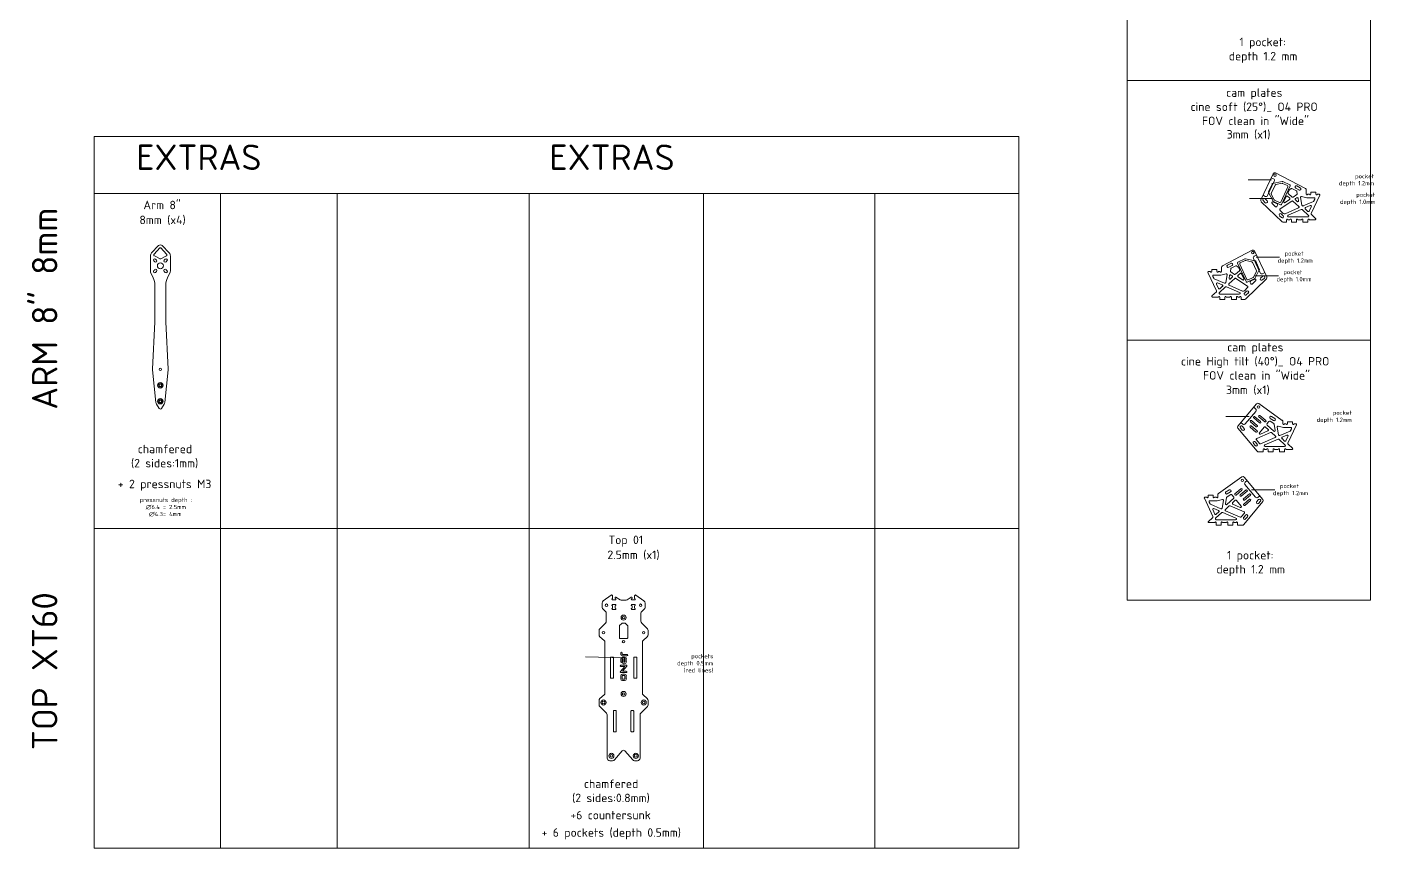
# Model space of a CAD drawing. Header units: millimetres. Extents: x -432 to 1510, y -1467 to 566.
# Drawn here: x -79 to 1510, y -1467 to -499 of the extents above; entities that cross this region are included whole.
import ezdxf

# ---------------------------------------------------------------- set-up
doc = ezdxf.new("R2010")
doc.units = ezdxf.units.MM
doc.linetypes.add('JIS_09_08', pattern=[10.75, 8, -0.55, 0.55, -0.55, 0.55, -0.55])
doc.layers.get('0').update_dxf_attribs({"lineweight": 5})
for name, color, linetype, lineweight in [('Calque1', 150, 'Continuous', 5), ('Calque1_chamfered', 40, 'Continuous', 5), ('Calque1_countersunk', 90, 'Continuous', 5), ('Calque1_pocket', 10, 'Continuous', 5), ('Calque2', 251, 'Continuous', 5), ('pocket', 1, 'Continuous', 5)]:
    doc.layers.add(name, color=color, linetype=linetype, lineweight=lineweight)
doc.styles.get("Standard").update_dxf_attribs({"font": 'arial.ttf'})

msp = doc.modelspace()

# ---------------------------------------------------------------- linework, layer by layer
msp.add_line((625.4, -1243.3), (578.9, -1242.2))
at = {"layer": 'Calque1'}
for p, q in [((1375.3, -703.1), (1389.7, -672.4)), ((1427.7, -689.9), (1392.4, -671.5)), ((1387.6, -695.8), (1392.2, -685.8)), ((1387.6, -696.7), (1391.1, -703.3)), ((1392.9, -685.2), (1400.2, -683.7)), ((1398.7, -705.9), (1407.2, -687.8)), ((1400.8, -683.8), (1406.7, -686.5)), ((1402.4, -705.2), (1405.1, -699.3)), ((1409.3, -701.3), (1406.7, -699)), ((1407.3, -694.5), (1408.6, -691.8)), ((1412.2, -699.9), (1407.6, -695.7)), ((1408.9, -691.4), (1410.9, -690)), ((1417.2, -692.7), (1411.9, -690)), ((1413.4, -700), (1417.8, -697)), ((1420.2, -691.6), (1416.3, -689.6)), ((1421.6, -688.9), (1417.7, -686.9)), ((1418.2, -696), (1417.8, -693.5)), ((1428.8, -696.7), (1428.8, -691.6)), ((1430.4, -696.7), (1432.6, -696.7)), ((1434.2, -696.7), (1434.2, -694.7)), ((1434.6, -719.4), (1444.7, -697.8)), ((1434.7, -694.2), (1439.7, -694.2)), ((1440.2, -696.7), (1440.2, -694.7)), ((1441.8, -696.7), (1443.9, -696.7)), ((1375.8, -705.4), (1400.5, -729.1)), ((1378.1, -704.2), (1380.5, -706.6)), ((1380.2, -702.1), (1382.6, -704.4)), ((1388.4, -707.4), (1392.5, -711.3)), ((1389.5, -705.7), (1394.4, -708)), ((1391.5, -703.7), (1397.4, -706.4)), ((1394.1, -711), (1394.9, -709.4)), ((1398, -714), (1411.8, -704.7)), ((1403.8, -706.5), (1409.2, -702.9)), ((1419.7, -712.7), (1403.9, -719.6)), ((1422.9, -714.6), (1407.4, -721.4)), ((1420, -711.1), (1413.1, -704.8)), ((1418.1, -705.3), (1416, -703.4)), ((1416.1, -701.8), (1417.6, -700.8)), ((1419.7, -704.4), (1419.2, -701.4)), ((1423.7, -709.6), (1422.1, -700.6)), ((1429.5, -700.9), (1423.3, -699.4)), ((1431.4, -721.5), (1424, -714.8)), ((1437.4, -705), (1425.1, -710.4)), ((1430.7, -716.9), (1427.7, -714.1)), ((1433.4, -710), (1427.9, -712.4)), ((1429.8, -700.9), (1438, -700.9)), ((1432.3, -716.5), (1434.7, -711.4)), ((1437.9, -704.5), (1438.9, -702.3)), ((1397.1, -721.9), (1399.5, -724.2)), ((1397.9, -715.6), (1401.7, -719.2)), ((1399.2, -719.7), (1401.6, -722)), ((1401.9, -729.7), (1405, -729.7)), ((1405.5, -729.2), (1405.5, -726.7)), ((1407.1, -726.7), (1409.6, -726.7)), ((1430.7, -723.3), (1407.8, -723.3)), ((1411.2, -729.2), (1411.2, -726.7)), ((1411.7, -729.7), (1416.6, -729.7)), ((1417.1, -729.2), (1417.1, -726.7)), ((1418.7, -726.7), (1423.2, -726.7)), ((1424.8, -729.2), (1424.8, -726.7)), ((1425.3, -729.7), (1430.2, -729.7)), ((1430.7, -729.2), (1430.7, -726.7)), ((1432.3, -726.7), (1439.4, -726.7)), ((1440.1, -725.5), (1434.8, -720.6)), ((77.2, -760), (70.5, -767.1)), ((78.6, -760), (85.3, -767.1)), ((1329.9, -781), (1365.2, -762.6)), ((71.2, -776.4), (70.1, -775.3)), ((70.2, -767.8), (70.2, -768.3)), ((70.8, -769.2), (77.5, -772.6)), ((73.3, -774.2), (72.3, -773.2)), ((85, -769.2), (78.4, -772.6)), ((82.5, -774.2), (83.6, -773.2)), ((84.6, -776.4), (85.7, -775.3)), ((85.6, -767.8), (85.6, -768.3)), ((1336, -780.1), (1339.9, -778.1)), ((1356.8, -774.9), (1350.9, -777.6)), ((1364.7, -776.4), (1357.4, -774.8)), ((1370, -786.9), (1365.4, -776.9)), ((1382.3, -794.2), (1367.9, -763.5)), ((71.2, -785.6), (70.1, -786.6)), ((73.3, -787.7), (72.3, -788.7)), ((82.5, -787.7), (83.6, -788.7)), ((84.6, -785.6), (85.7, -786.6)), ((1323, -810.6), (1312.9, -789)), ((1315.8, -787.8), (1313.7, -787.8)), ((1317.4, -787.8), (1317.4, -785.8)), ((1322.9, -785.3), (1317.9, -785.3)), ((1319.7, -795.7), (1318.7, -793.5)), ((1327.8, -792.1), (1319.6, -792.1)), ((1323.4, -787.8), (1323.4, -785.8)), ((1327.2, -787.8), (1325, -787.8)), ((1328.1, -792), (1334.3, -790.6)), ((1328.8, -787.8), (1328.8, -782.8)), ((1333.9, -800.8), (1335.5, -791.7)), ((1337.4, -782.7), (1341.3, -780.7)), ((1337.9, -795.5), (1338.4, -792.5)), ((1339.4, -787.2), (1339.8, -784.6)), ((1339.5, -796.4), (1341.6, -794.5)), ((1344.2, -791.1), (1339.8, -788.2)), ((1341.5, -792.9), (1339.9, -791.9)), ((1340.4, -783.9), (1345.7, -781.1)), ((1345.4, -791), (1350, -786.8)), ((1348.7, -782.6), (1346.7, -781.2)), ((1348.3, -792.4), (1350.9, -790.1)), ((1353.8, -797.6), (1348.4, -794)), ((1350.3, -785.7), (1349, -783)), ((1358.9, -797.1), (1350.4, -779)), ((1355.2, -796.3), (1352.5, -790.4)), ((1370, -787.8), (1366.5, -794.4)), ((1377.4, -793.2), (1375, -795.5)), ((1320.2, -796.2), (1332.5, -801.5)), ((1325.3, -807.7), (1322.9, -802.5)), ((1324.2, -801.2), (1329.7, -803.6)), ((1326.2, -812.7), (1333.6, -805.9)), ((1326.9, -808), (1329.9, -805.2)), ((1334.7, -805.7), (1350.2, -812.5)), ((1337.6, -802.2), (1344.5, -795.9)), ((1337.9, -803.9), (1353.7, -810.8)), ((1359.6, -805.1), (1345.8, -795.8)), ((1359.7, -806.7), (1355.9, -810.4)), ((1381.8, -796.5), (1357.1, -820.3)), ((1366.1, -794.8), (1360.2, -797.6)), ((1363.5, -802.2), (1362.7, -800.5)), ((1368.1, -796.9), (1363.2, -799.2)), ((1369.2, -798.5), (1365.1, -802.5)), ((1379.5, -795.4), (1377.1, -797.7)), ((1317.5, -816.6), (1322.8, -811.7)), ((1325.3, -817.8), (1318.2, -817.8)), ((1326.9, -814.4), (1349.8, -814.4)), ((1326.9, -820.3), (1326.9, -817.8)), ((1332.3, -820.8), (1327.4, -820.8)), ((1332.8, -820.3), (1332.8, -817.8)), ((1338.9, -817.8), (1334.4, -817.8)), ((1340.5, -820.3), (1340.5, -817.8)), ((1345.9, -820.8), (1341, -820.8)), ((1346.4, -820.3), (1346.4, -817.8)), ((1350.4, -817.8), (1348, -817.8)), ((1352, -820.3), (1352, -817.8)), ((1355.7, -820.8), (1352.5, -820.8)), ((1358.4, -810.8), (1356, -813.2)), ((1360.5, -813), (1358.1, -815.3)), ((1348.2, -969.9), (1370.3, -943.7)), ((1400.5, -963.2), (1373, -943.3)), ((1362.9, -965), (1369.8, -970.8)), ((1364.2, -963.5), (1371.1, -969.2)), ((1366.8, -960.4), (1373.7, -966.2)), ((1368.1, -958.9), (1374.9, -964.7)), ((1372.9, -959), (1379.8, -964.8)), ((1374.2, -957.5), (1381.1, -963.3)), ((1384.8, -964.5), (1382.5, -967.3)), ((1390.6, -976), (1382.6, -968.7)), ((1390.5, -967), (1386.1, -964.3)), ((1390.1, -963.5), (1386.4, -961.2)), ((1391.7, -960.9), (1388, -958.7)), ((1392.3, -975.1), (1390.9, -967.7)), ((1401.3, -967.4), (1401.3, -964.8)), ((1402.9, -967.4), (1405.1, -967.4)), ((1406.7, -967.4), (1406.7, -965.4)), ((1407.1, -990.2), (1417.2, -968.6)), ((1407.2, -964.9), (1412.2, -964.9)), ((1412.7, -967.4), (1412.7, -965.4)), ((1414.3, -967.4), (1416.5, -967.4)), ((1348.2, -972.5), (1370.9, -999.7)), ((1351.1, -972.1), (1353.2, -974.6)), ((1353.4, -970.1), (1355.6, -972.7)), ((1362.6, -971.3), (1369.5, -977.1)), ((1363.9, -969.8), (1370.8, -975.6)), ((1386.8, -977.5), (1370.4, -984.6)), ((1379.3, -971.2), (1373.7, -977.9)), ((1383.6, -975.6), (1374.8, -979.4)), ((1392.2, -983.5), (1375, -991)), ((1383.9, -973.9), (1380.7, -971.1)), ((1392.5, -981.8), (1387.9, -977.6)), ((1396.2, -980.4), (1394.6, -971.3)), ((1402, -971.6), (1395.8, -970.2)), ((1409.9, -975.8), (1397.6, -981.1)), ((1403.2, -987.6), (1400.2, -984.8)), ((1405.9, -980.8), (1400.5, -983.2)), ((1402.3, -971.7), (1410.5, -971.7)), ((1404.8, -987.3), (1407.2, -982.1)), ((1410.4, -975.3), (1411.4, -973.1)), ((1366.4, -990.5), (1368.6, -993)), ((1368.7, -988.6), (1370.9, -991.1)), ((1370, -986.2), (1373.8, -990.7)), ((1372.4, -1000.4), (1377.6, -1000.4)), ((1378.1, -999.9), (1378.1, -997.4)), ((1379.7, -997.4), (1382.1, -997.4)), ((1395.5, -985.3), (1379.9, -992.1)), ((1403.2, -994), (1380.3, -994)), ((1383.7, -999.9), (1383.7, -997.4)), ((1384.2, -1000.4), (1389.2, -1000.4)), ((1389.7, -999.9), (1389.7, -997.4)), ((1391.3, -997.4), (1395.7, -997.4)), ((1403.9, -992.3), (1396.5, -985.5)), ((1397.3, -999.9), (1397.3, -997.4)), ((1397.8, -1000.4), (1402.7, -1000.4)), ((1403.2, -999.9), (1403.2, -997.4)), ((1404.8, -997.4), (1412, -997.4)), ((1412.7, -996.2), (1407.3, -991.4)), ((1325.3, -1049.6), (1352.9, -1029.8)), ((1377.6, -1056.4), (1355.6, -1030.1)), ((1334.2, -1047.4), (1337.9, -1045.1)), ((1335.7, -1049.9), (1339.5, -1047.6)), ((1351.6, -1043.9), (1344.7, -1049.7)), ((1352.9, -1045.5), (1346, -1051.3)), ((1357.8, -1045.3), (1350.9, -1051.1)), ((1359.1, -1046.8), (1352.2, -1052.6)), ((1318.7, -1076.6), (1308.7, -1055)), ((1311.6, -1053.8), (1309.4, -1053.8)), ((1313.2, -1053.8), (1313.2, -1051.8)), ((1318.6, -1051.3), (1313.7, -1051.3)), ((1315.4, -1061.7), (1314.4, -1059.5)), ((1323.6, -1058.1), (1315.3, -1058.1)), ((1315.9, -1062.2), (1328.2, -1067.6)), ((1319.1, -1053.8), (1319.1, -1051.8)), ((1322.9, -1053.8), (1320.7, -1053.8)), ((1323.8, -1058.1), (1330, -1056.6)), ((1324.5, -1053.8), (1324.5, -1051.2)), ((1329.6, -1066.8), (1331.2, -1057.7)), ((1333.4, -1068.3), (1338, -1064.1)), ((1333.6, -1061.5), (1334.9, -1054.1)), ((1335.3, -1062.5), (1343.3, -1055.1)), ((1335.4, -1053.4), (1339.7, -1050.8)), ((1339, -1063.9), (1355.5, -1071)), ((1341, -1051), (1343.4, -1053.7)), ((1342, -1060.4), (1345.1, -1057.5)), ((1342.3, -1062), (1351, -1065.8)), ((1346.6, -1057.6), (1352.2, -1064.3)), ((1361.7, -1049.9), (1354.8, -1055.7)), ((1361.9, -1056.2), (1355, -1062)), ((1377.6, -1058.9), (1355, -1086.1)), ((1362.9, -1051.4), (1356, -1057.2)), ((1363.2, -1057.7), (1356.3, -1063.5)), ((1372.4, -1056.6), (1370.3, -1059.1)), ((1374.7, -1058.5), (1372.6, -1061.1)), ((1313.2, -1082.7), (1318.5, -1077.8)), ((1321, -1073.7), (1318.6, -1068.5)), ((1319.9, -1067.2), (1325.4, -1069.6)), ((1321.9, -1078.7), (1329.3, -1072)), ((1322.6, -1074), (1325.7, -1071.2)), ((1322.6, -1080.4), (1345.5, -1080.4)), ((1330.4, -1071.8), (1345.9, -1078.5)), ((1333.6, -1069.9), (1350.9, -1077.4)), ((1355.8, -1072.6), (1352.1, -1077.1)), ((1357.1, -1075), (1355, -1077.6)), ((1359.4, -1076.9), (1357.3, -1079.5)), ((1321, -1083.8), (1313.9, -1083.8)), ((1322.6, -1086.3), (1322.6, -1083.8)), ((1328.1, -1086.8), (1323.1, -1086.8)), ((1328.6, -1086.3), (1328.6, -1083.8)), ((1334.6, -1083.8), (1330.2, -1083.8)), ((1336.2, -1086.3), (1336.2, -1083.8)), ((1341.6, -1086.8), (1336.7, -1086.8)), ((1342.1, -1086.3), (1342.1, -1083.8)), ((1346.2, -1083.8), (1343.7, -1083.8)), ((1347.8, -1086.3), (1347.8, -1083.8)), ((1353.5, -1086.8), (1348.3, -1086.8))]:
    msp.add_line(p, q, dxfattribs=at)
for points in [[(80.1, -757.2), (88.3, -765.9, -0.19144), (89.7, -769.3), (89.7, -787.3, -0.109594), (89.4, -788.6), (86.3, -795.2, 0.109594), (84.4, -803.7), (84.4, -846.9, 0.012084), (84.4, -847.1), (87.1, -902.7, -0.037331), (87.1, -903.5), (83.2, -942, -0.117034), (82.4, -944.2), (79.2, -949.3, -0.548808), (76.6, -949.3), (73.4, -944.2, -0.117034), (72.6, -942), (68.7, -903.5, -0.037331), (68.7, -902.7), (71.4, -847.1, 0.012084), (71.4, -846.9), (71.4, -803.7, 0.109594), (69.5, -795.2), (66.4, -788.6, -0.109594), (66.2, -787.3), (66.2, -769.3, -0.19144), (67.5, -765.9), (75.7, -757.2, -0.431181)], [(614.1, -1181.8, 1), (614.1, -1180.2), (611, -1180.2, 1), (611, -1181.8), (611, -1184.7, 1), (611, -1186.3), (614.1, -1186.3, 1), (614.1, -1184.7)], [(633.9, -1181.8, -1), (633.9, -1180.2), (637, -1180.2, -1), (637, -1181.8), (637, -1184.7, -1), (637, -1186.3), (633.9, -1186.3, -1), (633.9, -1184.7)], [(622.5, -1202.3), (625.6, -1202.3, -0.198912), (626.3, -1202.6), (628.7, -1205, -0.198912), (629, -1205.7), (629, -1219.3, -0.414214), (628, -1220.3), (620, -1220.3, -0.414214), (619, -1219.3), (619, -1205.7, -0.198912), (619.3, -1205), (621.8, -1202.6, -0.198912)], [(609.5, -1242.3), (611, -1242.3, -0.414214), (612, -1243.3), (612, -1266.3, -0.414214), (611, -1267.3), (609.5, -1267.3, -0.414214), (608.5, -1266.3), (608.5, -1243.3, -0.414214)], [(638.5, -1242.3), (637, -1242.3, 0.414214), (636, -1243.3), (636, -1266.3, 0.414214), (637, -1267.3), (638.5, -1267.3, 0.414214), (639.5, -1266.3), (639.5, -1243.3, 0.414214)], [(612.9, -1305.4), (614.4, -1305.4, -0.414214), (615.4, -1306.4), (615.4, -1329.4, -0.414214), (614.4, -1330.4), (612.9, -1330.4, -0.414214), (611.9, -1329.4), (611.9, -1306.4, -0.414214)], [(635.1, -1305.4), (633.6, -1305.4, 0.414214), (632.6, -1306.4), (632.6, -1329.4, 0.414214), (633.6, -1330.4), (635.1, -1330.4, 0.414214), (636.1, -1329.4), (636.1, -1306.4, 0.414214)]]:
    msp.add_lwpolyline(points, format="xyb", close=True, dxfattribs=at)
for points in [[(624, -1352.1, 0.219685), (622.5, -1352.8), (613.4, -1363.5, -0.219685), (611.1, -1364.5), (607.6, -1364.5, -0.414214), (604.6, -1361.5), (604.6, -1310.5, 0.198912), (603.7, -1308.3), (596, -1300.6, -0.198912), (595.1, -1298.5), (595.1, -1293.4, -0.214457), (596.1, -1291.2), (600.9, -1286.9, 0.214457), (602, -1284.7), (602, -1224.8, 0.214457), (600.9, -1222.6), (596.1, -1218.3, -0.214457), (595.1, -1216.1), (595.1, -1211, -0.198912), (596, -1208.9), (602.7, -1202.2, 0.198912), (603.6, -1200.1), (603.6, -1190.7, 0.214457), (602.6, -1188.4), (599.8, -1185.9, -0.214457), (598.8, -1183.7), (598.8, -1178.6, -0.240015), (600, -1176.1), (609.4, -1169.3, -0.612884), (611, -1170.1), (611, -1173.3, 1), (611, -1174.9), (614.1, -1174.9, 1), (614.1, -1173.3), (614.1, -1172.2, -0.58149), (614.9, -1171.8), (619.8, -1174.7, 0.134807), (622.4, -1175.4), (624, -1175.4)], [(624, -1352.1, -0.219685), (625.5, -1352.8), (634.7, -1363.5, 0.219685), (637, -1364.5), (640.4, -1364.5, 0.414214), (643.4, -1361.5), (643.4, -1310.5, -0.198912), (644.3, -1308.3), (652, -1300.6, 0.198912), (652.9, -1298.5), (652.9, -1293.4, 0.214457), (651.9, -1291.2), (647.1, -1286.9, -0.214457), (646.1, -1284.7), (646.1, -1224.8, -0.214457), (647.1, -1222.6), (651.9, -1218.3, 0.214457), (652.9, -1216.1), (652.9, -1211, 0.198912), (652, -1208.9), (645.3, -1202.2, -0.198912), (644.4, -1200.1), (644.4, -1190.7, -0.214457), (645.5, -1188.4), (648.3, -1185.9, 0.214457), (649.3, -1183.7), (649.3, -1178.6, 0.240015), (648, -1176.1), (638.6, -1169.3, 0.612884), (637, -1170.1), (637, -1173.3, -1), (637, -1174.9), (633.9, -1174.9, -1), (633.9, -1173.3), (633.9, -1172.2, 0.58149), (633.1, -1171.8), (628.2, -1174.7, -0.134807), (625.7, -1175.4), (624, -1175.4)]]:
    msp.add_lwpolyline(points, format="xyb", dxfattribs=at)
for centre, radius in [((1391.9, -674.2), 1.5), ((77.9, -781), 3.5), ((1365.7, -765.4), 1.5), ((77.9, -903.1), 1.5), ((77.9, -921.9), 1.5), ((77.9, -940.7), 1.5), ((1372.5, -947.5), 1.5), ((1353.4, -1034), 1.5), ((603.9, -1181.2), 1.5), ((644.1, -1181.2), 1.5), ((624, -1195.8), 1.5), ((600.3, -1213.6), 1.5), ((624, -1224.2), 1.5), ((647.7, -1213.6), 1.5), ((624, -1285.8), 1.5), ((600.3, -1295.9), 1.5), ((647.7, -1295.9), 1.5), ((609.6, -1358.8), 1.5), ((638.4, -1358.8), 1.5)]:
    msp.add_circle(centre, radius, dxfattribs=at)
for centre, radius, start, end in [((1391.5, -673.2), 2, 62.4691, 155), ((1388.5, -696.2), 1, 155, 207.9241), ((1393.1, -686.2), 1, 102.0759, 155), ((1400.4, -684.7), 1, 65.01, 102.0759), ((1406, -699.7), 1, 47.5325, 155.01), ((1406.3, -687.4), 1, 335.01, 65.01), ((1408.3, -694.9), 1, 155.01, 227.5325), ((1409.5, -692.3), 1, 125.4541, 155.01), ((1411.5, -690.9), 1, 62.4691, 125.4541), ((1417, -688.2), 1.5, 62.4691, 242.4691), ((1416.8, -693.6), 1, 10.1486, 62.4691), ((1417.2, -696.2), 1, 304.0116, 10.1486), ((1420.9, -690.3), 1.5, 242.4691, 62.4691), ((1426.8, -691.6), 2, 0, 62.4691), ((1429.6, -696.7), 0.8, 180, 0), ((1433.4, -696.7), 0.8, 180, 0), ((1434.7, -694.7), 0.5, 90, 180), ((1439.7, -694.7), 0.5, 0, 90), ((1441, -696.7), 0.8, 180, 0), ((1443.9, -697.5), 0.8, 335, 90), ((1377.1, -703.9), 2, 155, 226.2419), ((1379.1, -703.2), 1.5, 46.2419, 226.2419), ((1381.5, -705.5), 1.5, 226.2419, 46.2419), ((1389.1, -706.6), 1, 65.01, 226.2419), ((1391.9, -702.8), 1, 207.9241, 245.01), ((1393.2, -710.6), 1, 226.2419, 335.01), ((1394, -708.9), 1, 335.01, 65.01), ((1397.8, -705.5), 1, 245.01, 335.01), ((1398.6, -714.8), 1, 124.0116, 226.2419), ((1403.3, -705.6), 1, 155.01, 304.0116), ((1408.6, -702), 1, 304.0116, 47.5325), ((1412.4, -705.5), 1, 47.5325, 124.0116), ((1412.9, -699.2), 1, 227.5325, 304.0116), ((1416.7, -702.6), 1, 124.0116, 227.5325), ((1418.2, -701.6), 1, 10.1486, 124.0116), ((1418.7, -704.5), 1, 227.5325, 10.1486), ((1419.3, -711.8), 1, 293.5469, 47.5325), ((1423.1, -700.4), 1, 76.5852, 190.1486), ((1423.3, -715.5), 1, 47.5325, 113.5469), ((1424.7, -709.5), 1, 190.1486, 293.5469), ((1428.3, -713.3), 1, 113.5469, 227.5325), ((1429.8, -699.9), 1, 256.5852, 270), ((1433.8, -710.9), 1, 335, 113.5469), ((1437, -704.1), 1, 293.5469, 335), ((1438, -701.9), 1, 335, 90), ((1398.2, -720.8), 1.5, 46.2419, 226.2419), ((1400.6, -723.1), 1.5, 226.2419, 46.2419), ((1401.9, -727.7), 2, 226.2419, 270), ((1403.1, -717.8), 2, 226.2419, 293.5469), ((1405, -729.2), 0.5, 270, 0), ((1406.3, -726.7), 0.8, 0, 180), ((1407.8, -722.3), 1, 113.5469, 270), ((1410.4, -726.7), 0.8, 0, 180), ((1411.7, -729.2), 0.5, 180, 270), ((1416.6, -729.2), 0.5, 270, 0), ((1417.9, -726.7), 0.8, 0, 180), ((1424, -726.7), 0.8, 0, 180), ((1425.3, -729.2), 0.5, 180, 270), ((1430.2, -729.2), 0.5, 270, 0), ((1431.4, -716.1), 1, 227.5325, 335), ((1430.7, -722.3), 1, 270, 47.5325), ((1431.5, -726.7), 0.8, 0, 180), ((1435.5, -719.9), 1, 155, 227.5325), ((1439.4, -725.9), 0.8, 270, 29.2621), ((77.9, -760.7), 1, 43.3504, 136.6496), ((1366.1, -764.4), 2, 25, 117.5309), ((71.2, -774.2), 1.5, 45, 225), ((71.2, -767.8), 1, 136.6496, 180), ((71.2, -768.3), 1, 180, 243.2647), ((72.3, -775.3), 1.5, 225, 45), ((77.9, -771.7), 1, 243.2647, 296.7353), ((83.6, -775.3), 1.5, 135, 315), ((84.6, -774.2), 1.5, 315, 135), ((84.6, -768.3), 1, 296.7353, 360), ((84.6, -767.8), 1, 360, 43.3504), ((1340.6, -779.4), 1.5, 297.5309, 117.5309), ((1351.3, -778.5), 1, 114.99, 204.99), ((1357.2, -775.8), 1, 77.9241, 114.99), ((1364.5, -777.4), 1, 25, 77.9241), ((71.2, -787.7), 1.5, 135, 315), ((72.3, -786.6), 1.5, 315, 135), ((83.6, -786.6), 1.5, 45, 225), ((84.6, -787.7), 1.5, 225, 45), ((1313.7, -788.6), 0.8, 90, 205), ((1316.6, -787.8), 0.8, 180, 0), ((1317.9, -785.8), 0.5, 90, 180), ((1319.6, -793.1), 1, 90, 205), ((1322.9, -785.8), 0.5, 0, 90), ((1324.2, -787.8), 0.8, 180, 0), ((1328, -787.8), 0.8, 180, 0), ((1327.8, -791.1), 1, 270, 283.4148), ((1330.8, -782.8), 2, 117.5309, 180), ((1334.5, -791.5), 1, 349.8514, 103.4148), ((1336.7, -781.4), 1.5, 117.5309, 297.5309), ((1339.4, -792.7), 1, 55.9884, 169.8514), ((1340.4, -787.3), 1, 169.8514, 235.9884), ((1340.8, -784.8), 1, 117.5309, 169.8514), ((1340.9, -793.8), 1, 312.4675, 55.9884), ((1344.7, -790.3), 1, 235.9884, 312.4675), ((1346.1, -782), 1, 54.5459, 117.5309), ((1349, -793.2), 1, 132.4675, 235.9884), ((1348.1, -783.4), 1, 24.99, 54.5459), ((1349.3, -786.1), 1, 312.4675, 24.99), ((1351.6, -790.8), 1, 24.99, 132.4675), ((1365.6, -793.9), 1, 294.99, 332.0759), ((1369.1, -787.4), 1, 332.0759, 25), ((1378.5, -794.3), 1.5, 313.7581, 133.7581), ((1380.5, -795.1), 2, 313.7581, 25), ((1320.6, -795.2), 1, 205, 246.4531), ((1323.8, -802.1), 1, 66.4531, 205), ((1326.2, -807.3), 1, 205, 312.4675), ((1329.3, -804.5), 1, 312.4675, 66.4531), ((1332.9, -800.6), 1, 246.4531, 349.8514), ((1334.3, -806.7), 1, 66.4531, 132.4675), ((1338.3, -803), 1, 132.4675, 246.4531), ((1338.9, -795.7), 1, 169.8514, 312.4675), ((1345.2, -796.6), 1, 55.9884, 132.4675), ((1354.5, -808.9), 2, 246.4531, 313.7581), ((1354.3, -796.8), 1, 235.9884, 24.99), ((1359.4, -811.9), 1.5, 313.7581, 133.7581), ((1359.8, -796.7), 1, 204.99, 294.99), ((1359, -806), 1, 313.7581, 55.9884), ((1363.6, -800.1), 1, 114.99, 204.99), ((1364.4, -801.7), 1, 204.99, 313.7581), ((1368.5, -797.8), 1, 313.7581, 114.99), ((1376.1, -796.6), 1.5, 133.7581, 313.7581), ((1318.2, -817), 0.8, 150.7379, 270), ((1322.1, -811), 1, 312.4675, 25), ((1326.1, -817.8), 0.8, 0, 180), ((1326.9, -813.4), 1, 132.4675, 270), ((1327.4, -820.3), 0.5, 180, 270), ((1332.3, -820.3), 0.5, 270, 0), ((1333.6, -817.8), 0.8, 0, 180), ((1339.7, -817.8), 0.8, 0, 180), ((1341, -820.3), 0.5, 180, 270), ((1345.9, -820.3), 0.5, 270, 0), ((1347.2, -817.8), 0.8, 0, 180), ((1349.8, -813.4), 1, 270, 66.4531), ((1351.2, -817.8), 0.8, 0, 180), ((1352.5, -820.3), 0.5, 180, 270), ((1357, -814.2), 1.5, 133.7581, 313.7581), ((1355.7, -818.8), 2, 270, 313.7581), ((1371.8, -945), 2, 54.2195, 140), ((1363.6, -964.2), 1, 50.01, 230.01), ((1367.4, -959.6), 1, 50.01, 230.01), ((1370.5, -970), 1, 230.01, 50.01), ((1373.6, -958.3), 1, 50.01, 230.01), ((1374.3, -965.4), 1, 230.01, 50.01), ((1380.5, -964.1), 1, 230.01, 50.01), ((1383.3, -968), 1, 140.01, 227.5325), ((1385.6, -965.2), 1, 58.5399, 140.01), ((1387.2, -959.9), 1.5, 58.5399, 238.5399), ((1390.9, -962.2), 1.5, 238.5399, 58.5399), ((1389.9, -967.8), 1, 10.1486, 58.5399), ((1399.3, -964.8), 2, 0, 54.2195), ((1402.1, -967.4), 0.8, 180, 0), ((1405.9, -967.4), 0.8, 180, 0), ((1407.2, -965.4), 0.5, 90, 180), ((1412.2, -965.4), 0.5, 0, 90), ((1413.5, -967.4), 0.8, 180, 0), ((1416.5, -968.2), 0.8, 335, 90), ((1349.8, -971.2), 2, 140, 219.7674), ((1352.3, -971.1), 1.5, 39.7674, 219.7674), ((1354.4, -973.7), 1.5, 219.7674, 39.7674), ((1363.3, -970.5), 1, 50.01, 230.01), ((1370.2, -976.3), 1, 230.01, 50.01), ((1370.8, -985.5), 1, 113.5469, 219.7674), ((1374.4, -978.5), 1, 140.01, 293.5469), ((1380, -971.8), 1, 47.5325, 140.01), ((1383.2, -974.7), 1, 293.5469, 47.5325), ((1387.2, -978.4), 1, 47.5325, 113.5469), ((1391.3, -975.3), 1, 227.5325, 10.1486), ((1391.8, -982.6), 1, 293.5469, 47.5325), ((1395.6, -971.1), 1, 76.5852, 190.1486), ((1395.9, -986.3), 1, 47.5325, 113.5469), ((1397.2, -980.2), 1, 190.1486, 293.5469), ((1400.9, -984.1), 1, 113.5469, 227.5325), ((1402.3, -970.7), 1, 256.5852, 270), ((1406.3, -981.7), 1, 335, 113.5469), ((1409.5, -974.9), 1, 293.5469, 335), ((1410.5, -972.7), 1, 335, 90), ((1367.6, -989.5), 1.5, 39.7674, 219.7674), ((1369.7, -992.1), 1.5, 219.7674, 39.7674), ((1372.4, -998.4), 2, 219.7674, 270), ((1374.6, -990.1), 1, 219.7674, 293.5469), ((1377.6, -999.9), 0.5, 270, 0), ((1378.9, -997.4), 0.8, 0, 180), ((1380.3, -993), 1, 113.5469, 270), ((1382.9, -997.4), 0.8, 0, 180), ((1384.2, -999.9), 0.5, 180, 270), ((1389.2, -999.9), 0.5, 270, 0), ((1390.5, -997.4), 0.8, 0, 180), ((1396.5, -997.4), 0.8, 0, 180), ((1397.8, -999.9), 0.5, 180, 270), ((1402.7, -999.9), 0.5, 270, 0), ((1403.9, -986.9), 1, 227.5325, 335), ((1403.2, -993), 1, 270, 47.5325), ((1404, -997.4), 0.8, 0, 180), ((1408, -990.6), 1, 155, 227.5325), ((1412, -996.6), 0.8, 270, 29.2621), ((1354.1, -1031.4), 2, 40, 125.7805), ((1334.9, -1048.6), 1.5, 121.4601, 301.4601), ((1338.7, -1046.4), 1.5, 301.4601, 121.4601), ((1352.3, -1044.7), 1, 309.99, 129.99), ((1358.4, -1046.1), 1, 309.99, 129.99), ((1309.4, -1054.6), 0.8, 90, 205), ((1312.4, -1053.8), 0.8, 180, 0), ((1313.7, -1051.8), 0.5, 90, 180), ((1315.3, -1059.1), 1, 90, 205), ((1316.3, -1061.3), 1, 205, 246.4531), ((1318.6, -1051.8), 0.5, 0, 90), ((1319.9, -1053.8), 0.8, 180, 0), ((1323.7, -1053.8), 0.8, 180, 0), ((1323.6, -1057.1), 1, 270, 283.4148), ((1326.5, -1051.2), 2, 125.7805, 180), ((1330.3, -1057.6), 1, 349.8514, 103.4148), ((1334.6, -1061.7), 1, 169.8514, 312.4675), ((1335.9, -1054.3), 1, 121.4601, 169.8514), ((1338.6, -1064.8), 1, 66.4531, 132.4675), ((1340.3, -1051.6), 1, 39.99, 121.4601), ((1342.7, -1061.1), 1, 132.4675, 246.4531), ((1342.6, -1054.4), 1, 312.4675, 39.99), ((1345.4, -1050.5), 1, 129.99, 309.99), ((1345.8, -1058.2), 1, 39.99, 132.4675), ((1351.5, -1051.8), 1, 129.99, 309.99), ((1351.4, -1064.9), 1, 246.4531, 39.99), ((1355.4, -1056.4), 1, 129.99, 309.99), ((1355.7, -1062.7), 1, 129.99, 309.99), ((1362.3, -1050.7), 1, 309.99, 129.99), ((1362.6, -1057), 1, 309.99, 129.99), ((1371.5, -1060.1), 1.5, 140.2326, 320.2326), ((1373.6, -1057.5), 1.5, 320.2326, 140.2326), ((1376.1, -1057.6), 2, 320.2326, 40), ((1319.5, -1068.1), 1, 66.4531, 205), ((1317.8, -1077), 1, 312.4675, 25), ((1321.9, -1073.3), 1, 205, 312.4675), ((1322.6, -1079.4), 1, 132.4675, 270), ((1325, -1070.5), 1, 312.4675, 66.4531), ((1328.6, -1066.6), 1, 246.4531, 349.8514), ((1330, -1072.7), 1, 66.4531, 132.4675), ((1334, -1069), 1, 132.4675, 246.4531), ((1345.5, -1079.4), 1, 270, 66.4531), ((1351.3, -1076.5), 1, 246.4531, 320.2326), ((1356.1, -1078.5), 1.5, 140.2326, 320.2326), ((1355.1, -1072), 1, 320.2326, 66.4531), ((1358.3, -1075.9), 1.5, 320.2326, 140.2326), ((1313.9, -1083), 0.8, 150.7379, 270), ((1321.8, -1083.8), 0.8, 0, 180), ((1323.1, -1086.3), 0.5, 180, 270), ((1328.1, -1086.3), 0.5, 270, 0), ((1329.4, -1083.8), 0.8, 0, 180), ((1335.4, -1083.8), 0.8, 0, 180), ((1336.7, -1086.3), 0.5, 180, 270), ((1341.6, -1086.3), 0.5, 270, 0), ((1342.9, -1083.8), 0.8, 0, 180), ((1347, -1083.8), 0.8, 0, 180), ((1348.3, -1086.3), 0.5, 180, 270), ((1353.5, -1084.8), 2, 270, 320.2326)]:
    msp.add_arc(centre, radius, start, end, dxfattribs=at)
at = {"layer": 'Calque1_countersunk'}
for centre in [(624, -1195.8), (624, -1285.8), (600.3, -1295.9), (647.7, -1295.9), (609.6, -1358.8), (638.4, -1358.8)]:
    msp.add_circle(centre, 3, dxfattribs=at)
at = {"layer": 'Calque1_pocket'}
for p, q in [((1383.1, -698.2), (1391.1, -681.1)), ((1390.1, -678.4), (1387.4, -677.2)), ((1389.1, -684), (1400.4, -681.6)), ((1401.1, -681.7), (1409.3, -685.5)), ((1380.5, -699.1), (1377.8, -697.9)), ((1384.2, -693.6), (1388.4, -684.6)), ((1384.2, -694.5), (1389.6, -704.8)), ((1399.7, -708.6), (1409.8, -686.8)), ((1390.1, -705.2), (1398.4, -709.1)), ((1357.9, -799.7), (1347.8, -778)), ((1356.5, -772.8), (1348.3, -776.7)), ((1368.5, -775.2), (1357.2, -772.7)), ((1374.5, -789.3), (1366.5, -772.2)), ((1367.5, -769.6), (1370.2, -768.3)), ((1373.4, -784.8), (1369.2, -775.7)), ((1373.4, -785.7), (1368, -795.9)), ((1377.1, -790.3), (1379.8, -789)), ((1367.5, -796.4), (1359.2, -800.2)), ((1356.9, -967.3), (1369.3, -952.6)), ((1369.1, -949.7), (1366.8, -947.8)), ((1354.1, -967.6), (1351.8, -965.7)), ((1368.9, -1053.8), (1356.5, -1039)), ((1356.8, -1036.2), (1359.1, -1034.2)), ((1371.7, -1054), (1374, -1052.1)), ((620.7, -1244.5), (620.7, -1247.8)), ((620.7, -1247.8), (620.7, -1247.8)), ((620.9, -1251.8), (627.1, -1251.8)), ((622.3, -1244.5), (622.3, -1247.8)), ((627.7, -1253.1), (622.7, -1259)), ((625.2, -1242.4), (622.8, -1242.4)), ((625.6, -1244.5), (625.6, -1248.1)), ((627.2, -1244.5), (627.2, -1248.1)), ((620.7, -1264.4), (620.7, -1268)), ((622.3, -1264.4), (622.3, -1268)), ((622.7, -1259), (627.1, -1259)), ((625.2, -1262.4), (622.7, -1262.4)), ((625.2, -1264), (622.7, -1264)), ((625.2, -1268.4), (622.7, -1268.4)), ((625.2, -1270), (622.7, -1270)), ((625.6, -1264.4), (625.6, -1268)), ((627.2, -1264.4), (627.2, -1268))]:
    msp.add_line(p, q, dxfattribs=at)
for points in [[(628, -1240.8), (622.7, -1240.8, -0.245066), (621.2, -1240, -0.113399), (620.9, -1239.1, -0.037158), (620.7, -1237.3, -0.049183)], [(628, -1239.2), (622.7, -1239.2, -0.245066), (622.6, -1239.1, -0.113399), (622.5, -1238.9, -0.037158), (622.3, -1237.3)], [(620.9, -1253.4), (625.3, -1253.4), (620.3, -1259.3, 0.640968), (620.9, -1260.6), (627.1, -1260.6)], [(622.8, -1244), (623.1, -1244), (623.1, -1249.4, 0.414214), (623.9, -1250.2), (625.2, -1250.2)]]:
    msp.add_lwpolyline(points, format="xyb", dxfattribs=at)
msp.add_lwpolyline([(625.2, -1244), (624.7, -1244), (624.7, -1248.5), (625.2, -1248.5)], dxfattribs=at)
for centre, radius in [((77.9, -921.9), 3.2), ((77.9, -921.9), 2.15), ((77.9, -940.7), 3.2), ((77.9, -940.7), 2.15)]:
    msp.add_circle(centre, radius, dxfattribs=at)
for centre, radius, start, end in [((1389.3, -680.3), 2, 335, 65), ((1400.6, -682.6), 1, 65.01, 102.0759), ((1381.3, -697.3), 2, 245, 335), ((1385.1, -694.1), 1, 155, 207.9241), ((1389.3, -685), 1, 102.0759, 155), ((1408.9, -686.4), 1, 335.01, 65.01), ((1390.5, -704.3), 1, 207.9241, 245.01), ((1398.8, -708.2), 1, 245.01, 335.01), ((1348.7, -777.6), 1, 114.99, 204.99), ((1357, -773.7), 1, 77.9241, 114.99), ((1368.3, -771.4), 2, 115, 205), ((1368.3, -776.1), 1, 25, 77.9241), ((1372.5, -785.2), 1, 332.0759, 25), ((1376.3, -788.5), 2, 205, 295), ((1358.8, -799.3), 1, 204.99, 294.99), ((1367.1, -795.5), 1, 294.99, 332.0759), ((1367.8, -951.3), 2, 320, 50), ((1355.4, -966.1), 2, 230, 320), ((1358.1, -1037.7), 2, 130, 220), ((1370.5, -1052.5), 2, 220, 310), ((621.5, -1237.3), 0.817, 0.5299, 180.5299), ((628, -1240), 0.817, 270, 90), ((620.9, -1252.6), 0.817, 90, 270), ((622.8, -1244.5), 2.04, 90, 180), ((621.5, -1247.8), 0.804, 180, 0), ((622.8, -1244.5), 0.409, 90, 180), ((625.2, -1244.5), 2.04, 0, 90), ((625.2, -1244.5), 0.409, 0, 90), ((625.2, -1248.1), 2.04, 270, 0), ((625.2, -1248.1), 0.409, 270, 0), ((627.1, -1252.6), 0.817, 319.3657, 90), ((622.7, -1264.4), 2.04, 90, 180), ((622.7, -1268), 2.04, 180, 270), ((622.7, -1264.4), 0.409, 90, 180), ((622.7, -1268), 0.409, 180, 270), ((625.2, -1264.4), 2.04, 0, 90), ((625.2, -1264.4), 0.409, 0, 90), ((625.2, -1268), 2.04, 270, 0), ((625.2, -1268), 0.409, 270, 0), ((627.1, -1259.8), 0.817, 270, 90)]:
    msp.add_arc(centre, radius, start, end, dxfattribs=at)
at = {"layer": 'Calque2'}
for p, q in [((1217.5, 409.7), (1217.5, -1175.2)), ((1504.6, 409.7), (1504.6, -1175.2)), ((1217.5, -562.4), (1504.6, -562.4)), ((0, -628.7), (1090, -628.7)), ((0, -628.7), (0, -1467.5)), ((1090, -628.7), (1090, -1467.5)), ((0, -695.8), (1090, -695.8)), ((148.6, -695.8), (148.6, -1467.5)), ((286.4, -695.8), (286.4, -1467.5)), ((512.7, -695.8), (512.7, -1467.5)), ((718.2, -695.8), (718.2, -1467.5)), ((920.2, -695.8), (920.2, -1467.5)), ((1217.5, -868.8), (1504.6, -868.8)), ((0, -1090.6), (1090, -1090.6)), ((1217.5, -1175.2), (1504.6, -1175.2)), ((0, -1467.5), (1090, -1467.5))]:
    msp.add_line(p, q, dxfattribs=at)
at = {"layer": 'pocket'}
for points in [[(1360.4, -679.8), (1387.7, -679.8)], [(1361.7, -701.7), (1389, -701.7)], [(1397.2, -770.9), (1369.9, -770.9)], [(1395.9, -792.8), (1368.6, -792.8)], [(1334.1, -958.6), (1361.4, -958.6)], [(1391.8, -1045.1), (1364.4, -1045.1)]]:
    msp.add_lwpolyline(points, dxfattribs=at)

# ---------------------------------------------------------------- texts
at = {"linetype": 'JIS_09_08'}
for s, width, insert, char_height, attachment_point in [('\\pi137.87807;{\\fISOCPEUR|b0|i0|c0|p34;1 pocket:\\P\\pi125.37807;depth 1.2 mm }', 327.756, (1212.1, -512.1), 10, 1), ('\\pi88.44803;{\\fISOCPEUR|b0|i0|c0|p34;cam plates\\P\\pi46.44803;cine soft (25°)_ O4 PRO\\P\\pi59.94803;FOV clean in "Wide"}', 240.896, (1245.9, -571.8), 10, 1), ('{\\fISOCPEUR|b0|i0|c0|p34;3mm (x1)}', 327.756, (1335, -621), 10, 1), ('{\\fISOCPEUR|b0|i0|c0|p34;EXTRAS}', 327.756, (49.4, -638), 30, 1), ('{\\fISOCPEUR|b0|i0|c0|p34;EXTRAS}', 327.756, (536.5, -638), 30, 1), ('{\\fISOCPEUR|b0|i0|c0|p34;Arm 8"}', 327.756, (57.9, -704.3), 10, 1), ('{\\fISOCPEUR|b0|i0|c0|p34;8mm (x4)}', 327.756, (53.2, -721.9), 10, 1), ('\\pi91.57965;{\\fISOCPEUR|b0|i0|c0|p34;cam plates\\P\\pi37.07965;cine High tilt (40°)_ O4 PRO\\P\\pi63.07965;FOV clean in "Wide"}', 247.159, (1244, -871.9), 10, 1), ('{\\fISOCPEUR|b0|i0|c0|p34;3mm (x1)}', 327.756, (1334.2, -922.3), 10, 1), ('{\\fISOCPEUR|b0|i0|c0|p34;Top 01}', 327.756, (606.2, -1099.1), 10, 1), ('{\\fISOCPEUR|b0|i0|c0|p34;2.5mm (x1)}', 327.756, (604.9, -1116.7), 10, 1), ('\\pi137.87807;{\\fISOCPEUR|b0|i0|c0|p34;1 pocket:\\P\\pi125.37807;depth 1.2 mm }', 327.756, (1197.5, -1117.1), 10, 1), ('{\\fISOCPEUR|b0|i0|c0|p34;pockets \\Pdepth 0.5mm\\P(red lines) }', 327.756, (729.8, -1238.7), 5, 3)]:
    msp.add_mtext_dynamic_manual_height_columns(s, width=width, gutter_width=12.5, heights=[0], dxfattribs=dict(at, insert=insert, char_height=char_height, attachment_point=attachment_point))
at = {"linetype": 'JIS_09_08', "char_height": 30, "attachment_point": 1, "rotation": 90}
for s, insert in [('{\\fISOCPEUR|b0|i0|c0|p34;ARM 8" 8mm}', (-73.5, -950.7)), ('{\\fISOCPEUR|b0|i0|c0|p34;TOP XT60}', (-73.5, -1352.1))]:
    msp.add_mtext_dynamic_manual_height_columns(s, width=327.756, gutter_width=12.5, heights=[0], dxfattribs=dict(at, insert=insert))
at = {"layer": 'Calque1_chamfered', "char_height": 10, "attachment_point": 1}
for s, insert in [('\\pi133.87807;{\\fISOCPEUR|b0|i0|c0|p34;chamfered\\P\\pi125.87807;(2 sides:1mm)}', (-82.6, -992)), ('\\pi133.87807;{\\fISOCPEUR|b0|i0|c0|p34;chamfered\\P\\pi119.87807;(2 sides:0.8mm)}', (443.4, -1386.7))]:
    msp.add_mtext_dynamic_manual_height_columns(s, width=327.756, gutter_width=12.5, heights=[0], dxfattribs=dict(at, insert=insert))
at = {"layer": 'Calque1_countersunk', "insert": (443.4, -1423.6), "char_height": 10, "attachment_point": 1}
msp.add_mtext_dynamic_manual_height_columns('\\pi117.87807;{\\fISOCPEUR|b0|i0|c0|p34;+6 countersunk}', width=327.756, gutter_width=12.5, heights=[0], dxfattribs=at)
at = {"layer": 'Calque1_pocket', "attachment_point": 1}
for s, width, insert, char_height in [('\\pi110.37807;{\\fISOCPEUR|b0|i0|c0|p34;+ 2 pressnuts M3}', 327.756, (-82.6, -1033.2), 10), ('\\pi36.45843;{\\fISOCPEUR|b0|i0|c0|p34;pressnuts depth : \\P\\pi43.70843;∅6.4 = 2.5mm\\P\\pi47.45843;∅4.3= 4mm}', 126.917, (17, -1054.5), 5), ('\\pi163.87807;{\\fISOCPEUR|b0|i0|c0|p34;\\P\\pi83.87807;+ 6 pockets (depth 0.5mm)}', 327.756, (443.4, -1427.5), 10)]:
    msp.add_mtext_dynamic_manual_height_columns(s, width=width, gutter_width=12.5, heights=[0], dxfattribs=dict(at, insert=insert, char_height=char_height))
at = {"layer": 'pocket', "char_height": 5}
for s, insert, attachment_point in [('{\\fISOCPEUR|b0|i0|c0|p34;pocket \\Pdepth 1.2mm }', (1508.7, -672.8), 3), ('{\\fISOCPEUR|b0|i0|c0|p34;pocket \\Pdepth 1.0mm }', (1510, -694.7), 3), ('\\pi154.37807;{\\fISOCPEUR|b0|i0|c0|p34;pocket \\P\\pi146.12807;depth 1.2mm }', (1248.9, -764), 1), ('\\pi154.37807;{\\fISOCPEUR|b0|i0|c0|p34;pocket \\P\\pi146.12807;depth 1.0mm }', (1247.5, -785.9), 1), ('{\\fISOCPEUR|b0|i0|c0|p34;pocket \\Pdepth 1.2mm }', (1482.4, -951.7), 3), ('\\pi154.37807;{\\fISOCPEUR|b0|i0|c0|p34;pocket \\P\\pi146.12807;depth 1.2mm }', (1243.4, -1038.1), 1)]:
    msp.add_mtext_dynamic_manual_height_columns(s, width=327.756, gutter_width=12.5, heights=[0], dxfattribs=dict(at, insert=insert, attachment_point=attachment_point))

doc.saveas('drawing.dxf')
